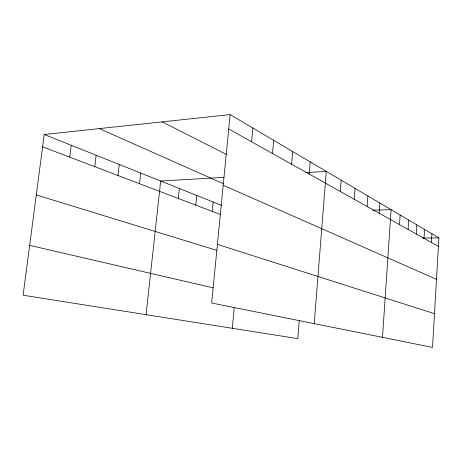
<?xml version="1.0" encoding="UTF-8"?>
<svg xmlns="http://www.w3.org/2000/svg" width="462" height="462" viewBox="0 0 462 462"><rect width="100%" height="100%" fill="white"/><g stroke="black" fill="none" stroke-linecap="round" stroke-linejoin="round"><path stroke-width="0.69" d="M431.392 242.463L431.912 233.778M230.116 114.588L438.9 237.907L432.513 347.412L211.665 303.014L230.116 114.588L44.236 134.494L23.1 295.23L297.788 338.634L299.278 320.501M424.024 238.34L424.566 229.441M416.274 233.997L416.845 224.879M408.113 229.429L408.714 220.074M399.509 224.613L400.138 215.009M382.496 337.352L391.083 209.661L372.794 210.193M379.169 213.225L379.874 203.043M367.128 206.485L367.885 195.957M354.215 199.261L355.024 188.363M340.332 191.487L341.199 180.197M314.2 323.625L326.293 171.396L305.798 172.592M309.176 174.047L310.181 161.879M291.62 164.212L292.706 151.559M272.505 153.511L273.683 140.327M232.299 328.286L234.222 307.79M251.617 141.822L252.905 128.055M212.225 211.382L213.161 202.004M195.796 205.134L196.789 195.461M178.274 198.464L179.331 188.484M146.073 314.662L160.678 181.029L224.093 177.339M139.489 183.703L140.696 173.042M117.954 175.508L119.242 164.472M94.762 166.684L96.154 155.244M69.727 157.155L71.223 145.282M422.378 238.051L438.9 237.907M29.655 245.38L213.097 287.826M36.29 194.935L216.765 250.346M217.406 244.375L434.482 313.669M42.614 146.835L220.282 214.449M44.236 134.494L221.858 205.475M223.198 185.222L436.486 279.325M99.284 128.598L223.163 183.645M162.133 121.87L226.877 154.637M228.702 128.99L438.403 246.39"/></g></svg>
